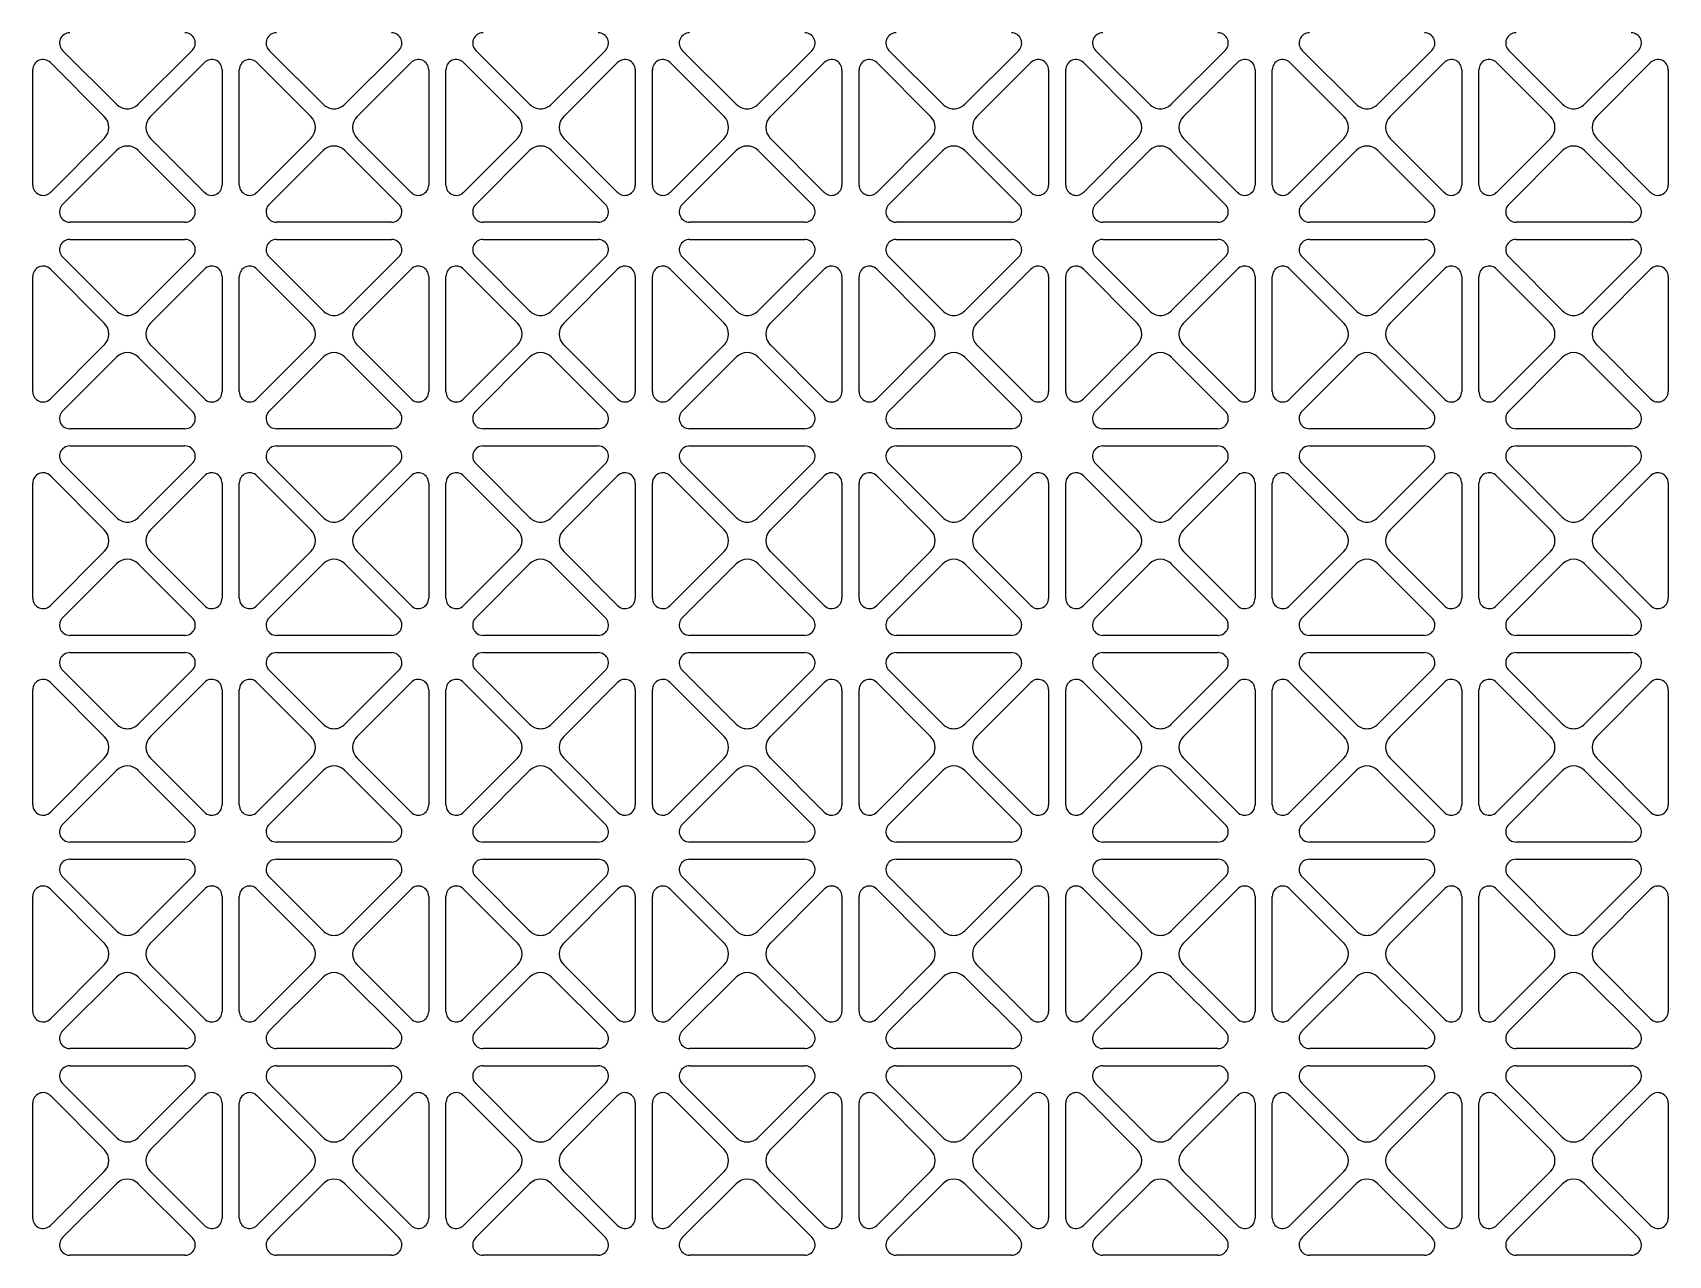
# Model space of a CAD drawing. Header units: millimetres. Extents: x 0 to 87554, y -20854 to 20404.
# Drawn here: x 49153.5 to 49343.5, y 17204.9 to 17346.9 of the extents above; entities that cross this region are included whole.
import ezdxf

# ---------------------------------------------------------------- set-up
doc = ezdxf.new("R2010")
doc.units = ezdxf.units.MM
doc.layers.get('0').update_dxf_attribs({"lineweight": 15})
doc.layers.add('WANGKONG_0', color=7, linetype='Continuous')

# ---------------------------------------------------------------- blocks, each defined once
blk = doc.blocks.new('e4tggg')
at = {"layer": 'WANGKONG_0', "color": 87, "linetype": 'Continuous'}
for p, q in [((16.04, 180.49), (9.77, 186.75)), ((24.85, 186.75), (18.58, 180.49)), ((40.04, 180.49), (33.77, 186.75)), ((48.85, 186.75), (42.58, 180.49)), ((64.04, 180.49), (57.77, 186.75)), ((72.85, 186.75), (66.58, 180.49)), ((88.04, 180.49), (81.77, 186.75)), ((96.85, 186.75), (90.58, 180.49)), ((112.04, 180.49), (105.77, 186.75)), ((120.85, 186.75), (114.58, 180.49)), ((136.04, 180.49), (129.77, 186.75)), ((144.85, 186.75), (138.58, 180.49)), ((160.04, 180.49), (153.77, 186.75)), ((168.85, 186.75), (162.58, 180.49)), ((184.04, 180.49), (177.77, 186.75)), ((192.85, 186.75), (186.58, 180.49)), ((6.31, 171.11), (6.31, 184.49)), ((8.36, 185.34), (14.62, 179.07)), ((20, 179.07), (26.26, 185.34)), ((28.31, 184.49), (28.31, 171.11)), ((30.31, 171.11), (30.31, 184.49)), ((32.36, 185.34), (38.62, 179.07)), ((44, 179.07), (50.26, 185.34)), ((52.31, 184.49), (52.31, 171.11)), ((54.31, 171.11), (54.31, 184.49)), ((56.36, 185.34), (62.62, 179.07)), ((68, 179.07), (74.26, 185.34)), ((76.31, 184.49), (76.31, 171.11)), ((78.31, 171.11), (78.31, 184.49)), ((80.36, 185.34), (86.62, 179.07)), ((92, 179.07), (98.26, 185.34)), ((100.31, 184.49), (100.31, 171.11)), ((102.31, 171.11), (102.31, 184.49)), ((104.36, 185.34), (110.62, 179.07)), ((116, 179.07), (122.26, 185.34)), ((124.31, 184.49), (124.31, 171.11)), ((126.31, 171.11), (126.31, 184.49)), ((128.36, 185.34), (134.62, 179.07)), ((140, 179.07), (146.26, 185.34)), ((148.31, 184.49), (148.31, 171.11)), ((150.31, 171.11), (150.31, 184.49)), ((152.36, 185.34), (158.62, 179.07)), ((164, 179.07), (170.26, 185.34)), ((172.31, 184.49), (172.31, 171.11)), ((174.31, 171.11), (174.31, 184.49)), ((176.36, 185.34), (182.62, 179.07)), ((188, 179.07), (194.26, 185.34)), ((196.31, 184.49), (196.31, 171.11)), ((14.62, 176.53), (8.36, 170.26)), ((9.77, 168.85), (16.04, 175.11)), ((18.58, 175.11), (24.85, 168.85)), ((26.26, 170.26), (20, 176.53)), ((38.62, 176.53), (32.36, 170.26)), ((33.77, 168.85), (40.04, 175.11)), ((42.58, 175.11), (48.85, 168.85)), ((50.26, 170.26), (44, 176.53)), ((62.62, 176.53), (56.36, 170.26)), ((57.77, 168.85), (64.04, 175.11)), ((66.58, 175.11), (72.85, 168.85)), ((74.26, 170.26), (68, 176.53)), ((86.62, 176.53), (80.36, 170.26)), ((81.77, 168.85), (88.04, 175.11)), ((90.58, 175.11), (96.85, 168.85)), ((98.26, 170.26), (92, 176.53)), ((110.62, 176.53), (104.36, 170.26)), ((105.77, 168.85), (112.04, 175.11)), ((114.58, 175.11), (120.85, 168.85)), ((122.26, 170.26), (116, 176.53)), ((134.62, 176.53), (128.36, 170.26)), ((129.77, 168.85), (136.04, 175.11)), ((138.58, 175.11), (144.85, 168.85)), ((146.26, 170.26), (140, 176.53)), ((158.62, 176.53), (152.36, 170.26)), ((153.77, 168.85), (160.04, 175.11)), ((162.58, 175.11), (168.85, 168.85)), ((170.26, 170.26), (164, 176.53)), ((182.62, 176.53), (176.36, 170.26)), ((177.77, 168.85), (184.04, 175.11)), ((186.58, 175.11), (192.85, 168.85)), ((194.26, 170.26), (188, 176.53)), ((24, 166.8), (10.62, 166.8)), ((48, 166.8), (34.62, 166.8)), ((72, 166.8), (58.62, 166.8)), ((96, 166.8), (82.62, 166.8)), ((120, 166.8), (106.62, 166.8)), ((144, 166.8), (130.62, 166.8)), ((168, 166.8), (154.62, 166.8)), ((192, 166.8), (178.62, 166.8)), ((10.62, 164.8), (24, 164.8)), ((34.62, 164.8), (48, 164.8)), ((58.62, 164.8), (72, 164.8)), ((82.62, 164.8), (96, 164.8)), ((106.62, 164.8), (120, 164.8)), ((130.62, 164.8), (144, 164.8)), ((154.62, 164.8), (168, 164.8)), ((178.62, 164.8), (192, 164.8)), ((16.04, 156.49), (9.77, 162.75)), ((24.85, 162.75), (18.58, 156.49)), ((40.04, 156.49), (33.77, 162.75)), ((48.85, 162.75), (42.58, 156.49)), ((64.04, 156.49), (57.77, 162.75)), ((72.85, 162.75), (66.58, 156.49)), ((88.04, 156.49), (81.77, 162.75)), ((96.85, 162.75), (90.58, 156.49)), ((112.04, 156.49), (105.77, 162.75)), ((120.85, 162.75), (114.58, 156.49)), ((136.04, 156.49), (129.77, 162.75)), ((144.85, 162.75), (138.58, 156.49)), ((160.04, 156.49), (153.77, 162.75)), ((168.85, 162.75), (162.58, 156.49)), ((184.04, 156.49), (177.77, 162.75)), ((192.85, 162.75), (186.58, 156.49)), ((6.31, 147.11), (6.31, 160.49)), ((8.36, 161.34), (14.62, 155.07)), ((20, 155.07), (26.26, 161.34)), ((28.31, 160.49), (28.31, 147.11)), ((30.31, 147.11), (30.31, 160.49)), ((32.36, 161.34), (38.62, 155.07)), ((44, 155.07), (50.26, 161.34)), ((52.31, 160.49), (52.31, 147.11)), ((54.31, 147.11), (54.31, 160.49)), ((56.36, 161.34), (62.62, 155.07)), ((68, 155.07), (74.26, 161.34)), ((76.31, 160.49), (76.31, 147.11)), ((78.31, 147.11), (78.31, 160.49)), ((80.36, 161.34), (86.62, 155.07)), ((92, 155.07), (98.26, 161.34)), ((100.31, 160.49), (100.31, 147.11)), ((102.31, 147.11), (102.31, 160.49)), ((104.36, 161.34), (110.62, 155.07)), ((116, 155.07), (122.26, 161.34)), ((124.31, 160.49), (124.31, 147.11)), ((126.31, 147.11), (126.31, 160.49)), ((128.36, 161.34), (134.62, 155.07)), ((140, 155.07), (146.26, 161.34)), ((148.31, 160.49), (148.31, 147.11)), ((150.31, 147.11), (150.31, 160.49)), ((152.36, 161.34), (158.62, 155.07)), ((164, 155.07), (170.26, 161.34)), ((172.31, 160.49), (172.31, 147.11)), ((174.31, 147.11), (174.31, 160.49)), ((176.36, 161.34), (182.62, 155.07)), ((188, 155.07), (194.26, 161.34)), ((196.31, 160.49), (196.31, 147.11)), ((14.62, 152.53), (8.36, 146.26)), ((26.26, 146.26), (20, 152.53)), ((38.62, 152.53), (32.36, 146.26)), ((50.26, 146.26), (44, 152.53)), ((62.62, 152.53), (56.36, 146.26)), ((74.26, 146.26), (68, 152.53)), ((86.62, 152.53), (80.36, 146.26)), ((98.26, 146.26), (92, 152.53)), ((110.62, 152.53), (104.36, 146.26)), ((122.26, 146.26), (116, 152.53)), ((134.62, 152.53), (128.36, 146.26)), ((146.26, 146.26), (140, 152.53)), ((158.62, 152.53), (152.36, 146.26)), ((170.26, 146.26), (164, 152.53)), ((182.62, 152.53), (176.36, 146.26)), ((194.26, 146.26), (188, 152.53)), ((9.77, 144.85), (16.04, 151.11)), ((18.58, 151.11), (24.85, 144.85)), ((33.77, 144.85), (40.04, 151.11)), ((42.58, 151.11), (48.85, 144.85)), ((57.77, 144.85), (64.04, 151.11)), ((66.58, 151.11), (72.85, 144.85)), ((81.77, 144.85), (88.04, 151.11)), ((90.58, 151.11), (96.85, 144.85)), ((105.77, 144.85), (112.04, 151.11)), ((114.58, 151.11), (120.85, 144.85)), ((129.77, 144.85), (136.04, 151.11)), ((138.58, 151.11), (144.85, 144.85)), ((153.77, 144.85), (160.04, 151.11)), ((162.58, 151.11), (168.85, 144.85)), ((177.77, 144.85), (184.04, 151.11)), ((186.58, 151.11), (192.85, 144.85)), ((24, 142.8), (10.62, 142.8)), ((48, 142.8), (34.62, 142.8)), ((72, 142.8), (58.62, 142.8)), ((96, 142.8), (82.62, 142.8)), ((120, 142.8), (106.62, 142.8)), ((144, 142.8), (130.62, 142.8)), ((168, 142.8), (154.62, 142.8)), ((192, 142.8), (178.62, 142.8)), ((10.62, 140.8), (24, 140.8)), ((34.62, 140.8), (48, 140.8)), ((58.62, 140.8), (72, 140.8)), ((82.62, 140.8), (96, 140.8)), ((106.62, 140.8), (120, 140.8)), ((130.62, 140.8), (144, 140.8)), ((154.62, 140.8), (168, 140.8)), ((178.62, 140.8), (192, 140.8)), ((16.04, 132.49), (9.77, 138.75)), ((24.85, 138.75), (18.58, 132.49)), ((40.04, 132.49), (33.77, 138.75)), ((48.85, 138.75), (42.58, 132.49)), ((64.04, 132.49), (57.77, 138.75)), ((72.85, 138.75), (66.58, 132.49)), ((88.04, 132.49), (81.77, 138.75)), ((96.85, 138.75), (90.58, 132.49)), ((112.04, 132.49), (105.77, 138.75)), ((120.85, 138.75), (114.58, 132.49)), ((136.04, 132.49), (129.77, 138.75)), ((144.85, 138.75), (138.58, 132.49)), ((160.04, 132.49), (153.77, 138.75)), ((168.85, 138.75), (162.58, 132.49)), ((184.04, 132.49), (177.77, 138.75)), ((192.85, 138.75), (186.58, 132.49)), ((8.36, 137.34), (14.62, 131.07)), ((20, 131.07), (26.26, 137.34)), ((32.36, 137.34), (38.62, 131.07)), ((44, 131.07), (50.26, 137.34)), ((56.36, 137.34), (62.62, 131.07)), ((68, 131.07), (74.26, 137.34)), ((80.36, 137.34), (86.62, 131.07)), ((92, 131.07), (98.26, 137.34)), ((104.36, 137.34), (110.62, 131.07)), ((116, 131.07), (122.26, 137.34)), ((128.36, 137.34), (134.62, 131.07)), ((140, 131.07), (146.26, 137.34)), ((152.36, 137.34), (158.62, 131.07)), ((164, 131.07), (170.26, 137.34)), ((176.36, 137.34), (182.62, 131.07)), ((188, 131.07), (194.26, 137.34)), ((6.31, 123.11), (6.31, 136.49)), ((28.31, 136.49), (28.31, 123.11)), ((30.31, 123.11), (30.31, 136.49)), ((52.31, 136.49), (52.31, 123.11)), ((54.31, 123.11), (54.31, 136.49)), ((76.31, 136.49), (76.31, 123.11)), ((78.31, 123.11), (78.31, 136.49)), ((100.31, 136.49), (100.31, 123.11)), ((102.31, 123.11), (102.31, 136.49)), ((124.31, 136.49), (124.31, 123.11)), ((126.31, 123.11), (126.31, 136.49)), ((148.31, 136.49), (148.31, 123.11)), ((150.31, 123.11), (150.31, 136.49)), ((172.31, 136.49), (172.31, 123.11)), ((174.31, 123.11), (174.31, 136.49)), ((196.31, 136.49), (196.31, 123.11)), ((14.62, 128.53), (8.36, 122.26)), ((26.26, 122.26), (20, 128.53)), ((38.62, 128.53), (32.36, 122.26)), ((50.26, 122.26), (44, 128.53)), ((62.62, 128.53), (56.36, 122.26)), ((74.26, 122.26), (68, 128.53)), ((86.62, 128.53), (80.36, 122.26)), ((98.26, 122.26), (92, 128.53)), ((110.62, 128.53), (104.36, 122.26)), ((122.26, 122.26), (116, 128.53)), ((134.62, 128.53), (128.36, 122.26)), ((146.26, 122.26), (140, 128.53)), ((158.62, 128.53), (152.36, 122.26)), ((170.26, 122.26), (164, 128.53)), ((182.62, 128.53), (176.36, 122.26)), ((194.26, 122.26), (188, 128.53)), ((9.77, 120.85), (16.04, 127.11)), ((18.58, 127.11), (24.85, 120.85)), ((33.77, 120.85), (40.04, 127.11)), ((42.58, 127.11), (48.85, 120.85)), ((57.77, 120.85), (64.04, 127.11)), ((66.58, 127.11), (72.85, 120.85)), ((81.77, 120.85), (88.04, 127.11)), ((90.58, 127.11), (96.85, 120.85)), ((105.77, 120.85), (112.04, 127.11)), ((114.58, 127.11), (120.85, 120.85)), ((129.77, 120.85), (136.04, 127.11)), ((138.58, 127.11), (144.85, 120.85)), ((153.77, 120.85), (160.04, 127.11)), ((162.58, 127.11), (168.85, 120.85)), ((177.77, 120.85), (184.04, 127.11)), ((186.58, 127.11), (192.85, 120.85)), ((24, 118.8), (10.62, 118.8)), ((48, 118.8), (34.62, 118.8)), ((72, 118.8), (58.62, 118.8)), ((96, 118.8), (82.62, 118.8)), ((120, 118.8), (106.62, 118.8)), ((144, 118.8), (130.62, 118.8)), ((168, 118.8), (154.62, 118.8)), ((192, 118.8), (178.62, 118.8)), ((10.62, 116.8), (24, 116.8)), ((34.62, 116.8), (48, 116.8)), ((58.62, 116.8), (72, 116.8)), ((82.62, 116.8), (96, 116.8)), ((106.62, 116.8), (120, 116.8)), ((130.62, 116.8), (144, 116.8)), ((154.62, 116.8), (168, 116.8)), ((178.62, 116.8), (192, 116.8)), ((16.04, 108.49), (9.77, 114.75)), ((24.85, 114.75), (18.58, 108.49)), ((40.04, 108.49), (33.77, 114.75)), ((48.85, 114.75), (42.58, 108.49)), ((64.04, 108.49), (57.77, 114.75)), ((72.85, 114.75), (66.58, 108.49)), ((88.04, 108.49), (81.77, 114.75)), ((96.85, 114.75), (90.58, 108.49)), ((112.04, 108.49), (105.77, 114.75)), ((120.85, 114.75), (114.58, 108.49)), ((136.04, 108.49), (129.77, 114.75)), ((144.85, 114.75), (138.58, 108.49)), ((160.04, 108.49), (153.77, 114.75)), ((168.85, 114.75), (162.58, 108.49)), ((184.04, 108.49), (177.77, 114.75)), ((192.85, 114.75), (186.58, 108.49)), ((6.31, 99.11), (6.31, 112.49)), ((8.36, 113.34), (14.62, 107.07)), ((20, 107.07), (26.26, 113.34)), ((28.31, 112.49), (28.31, 99.11)), ((30.31, 99.11), (30.31, 112.49)), ((32.36, 113.34), (38.62, 107.07)), ((44, 107.07), (50.26, 113.34)), ((52.31, 112.49), (52.31, 99.11)), ((54.31, 99.11), (54.31, 112.49)), ((56.36, 113.34), (62.62, 107.07)), ((68, 107.07), (74.26, 113.34)), ((76.31, 112.49), (76.31, 99.11)), ((78.31, 99.11), (78.31, 112.49)), ((80.36, 113.34), (86.62, 107.07)), ((92, 107.07), (98.26, 113.34)), ((100.31, 112.49), (100.31, 99.11)), ((102.31, 99.11), (102.31, 112.49)), ((104.36, 113.34), (110.62, 107.07)), ((116, 107.07), (122.26, 113.34)), ((124.31, 112.49), (124.31, 99.11)), ((126.31, 99.11), (126.31, 112.49)), ((128.36, 113.34), (134.62, 107.07)), ((140, 107.07), (146.26, 113.34)), ((148.31, 112.49), (148.31, 99.11)), ((150.31, 99.11), (150.31, 112.49)), ((152.36, 113.34), (158.62, 107.07)), ((164, 107.07), (170.26, 113.34)), ((172.31, 112.49), (172.31, 99.11)), ((174.31, 99.11), (174.31, 112.49)), ((176.36, 113.34), (182.62, 107.07)), ((188, 107.07), (194.26, 113.34)), ((196.31, 112.49), (196.31, 99.11)), ((14.62, 104.53), (8.36, 98.26)), ((26.26, 98.26), (20, 104.53)), ((38.62, 104.53), (32.36, 98.26)), ((50.26, 98.26), (44, 104.53)), ((62.62, 104.53), (56.36, 98.26)), ((74.26, 98.26), (68, 104.53)), ((86.62, 104.53), (80.36, 98.26)), ((98.26, 98.26), (92, 104.53)), ((110.62, 104.53), (104.36, 98.26)), ((122.26, 98.26), (116, 104.53)), ((134.62, 104.53), (128.36, 98.26)), ((146.26, 98.26), (140, 104.53)), ((158.62, 104.53), (152.36, 98.26)), ((170.26, 98.26), (164, 104.53)), ((182.62, 104.53), (176.36, 98.26)), ((194.26, 98.26), (188, 104.53)), ((9.77, 96.85), (16.04, 103.11)), ((18.58, 103.11), (24.85, 96.85)), ((33.77, 96.85), (40.04, 103.11)), ((42.58, 103.11), (48.85, 96.85)), ((57.77, 96.85), (64.04, 103.11)), ((66.58, 103.11), (72.85, 96.85)), ((81.77, 96.85), (88.04, 103.11)), ((90.58, 103.11), (96.85, 96.85)), ((105.77, 96.85), (112.04, 103.11)), ((114.58, 103.11), (120.85, 96.85)), ((129.77, 96.85), (136.04, 103.11)), ((138.58, 103.11), (144.85, 96.85)), ((153.77, 96.85), (160.04, 103.11)), ((162.58, 103.11), (168.85, 96.85)), ((177.77, 96.85), (184.04, 103.11)), ((186.58, 103.11), (192.85, 96.85)), ((24, 94.8), (10.62, 94.8)), ((48, 94.8), (34.62, 94.8)), ((72, 94.8), (58.62, 94.8)), ((96, 94.8), (82.62, 94.8)), ((120, 94.8), (106.62, 94.8)), ((144, 94.8), (130.62, 94.8)), ((168, 94.8), (154.62, 94.8)), ((192, 94.8), (178.62, 94.8)), ((10.62, 92.8), (24, 92.8)), ((34.62, 92.8), (48, 92.8)), ((58.62, 92.8), (72, 92.8)), ((82.62, 92.8), (96, 92.8)), ((106.62, 92.8), (120, 92.8)), ((130.62, 92.8), (144, 92.8)), ((154.62, 92.8), (168, 92.8)), ((178.62, 92.8), (192, 92.8)), ((8.36, 89.34), (14.62, 83.07)), ((16.04, 84.49), (9.77, 90.75)), ((24.85, 90.75), (18.58, 84.49)), ((20, 83.07), (26.26, 89.34)), ((32.36, 89.34), (38.62, 83.07)), ((40.04, 84.49), (33.77, 90.75)), ((48.85, 90.75), (42.58, 84.49)), ((44, 83.07), (50.26, 89.34)), ((56.36, 89.34), (62.62, 83.07)), ((64.04, 84.49), (57.77, 90.75)), ((72.85, 90.75), (66.58, 84.49)), ((68, 83.07), (74.26, 89.34)), ((80.36, 89.34), (86.62, 83.07)), ((88.04, 84.49), (81.77, 90.75)), ((96.85, 90.75), (90.58, 84.49)), ((92, 83.07), (98.26, 89.34)), ((104.36, 89.34), (110.62, 83.07)), ((112.04, 84.49), (105.77, 90.75)), ((120.85, 90.75), (114.58, 84.49)), ((116, 83.07), (122.26, 89.34)), ((128.36, 89.34), (134.62, 83.07)), ((136.04, 84.49), (129.77, 90.75)), ((144.85, 90.75), (138.58, 84.49)), ((140, 83.07), (146.26, 89.34)), ((152.36, 89.34), (158.62, 83.07)), ((160.04, 84.49), (153.77, 90.75)), ((168.85, 90.75), (162.58, 84.49)), ((164, 83.07), (170.26, 89.34)), ((176.36, 89.34), (182.62, 83.07)), ((184.04, 84.49), (177.77, 90.75)), ((192.85, 90.75), (186.58, 84.49)), ((188, 83.07), (194.26, 89.34)), ((6.31, 75.11), (6.31, 88.49)), ((28.31, 88.49), (28.31, 75.11)), ((30.31, 75.11), (30.31, 88.49)), ((52.31, 88.49), (52.31, 75.11)), ((54.31, 75.11), (54.31, 88.49)), ((76.31, 88.49), (76.31, 75.11)), ((78.31, 75.11), (78.31, 88.49)), ((100.31, 88.49), (100.31, 75.11)), ((102.31, 75.11), (102.31, 88.49)), ((124.31, 88.49), (124.31, 75.11)), ((126.31, 75.11), (126.31, 88.49)), ((148.31, 88.49), (148.31, 75.11)), ((150.31, 75.11), (150.31, 88.49)), ((172.31, 88.49), (172.31, 75.11)), ((174.31, 75.11), (174.31, 88.49)), ((196.31, 88.49), (196.31, 75.11)), ((14.62, 80.53), (8.36, 74.26)), ((26.26, 74.26), (20, 80.53)), ((38.62, 80.53), (32.36, 74.26)), ((50.26, 74.26), (44, 80.53)), ((62.62, 80.53), (56.36, 74.26)), ((74.26, 74.26), (68, 80.53)), ((86.62, 80.53), (80.36, 74.26)), ((98.26, 74.26), (92, 80.53)), ((110.62, 80.53), (104.36, 74.26)), ((122.26, 74.26), (116, 80.53)), ((134.62, 80.53), (128.36, 74.26)), ((146.26, 74.26), (140, 80.53)), ((158.62, 80.53), (152.36, 74.26)), ((170.26, 74.26), (164, 80.53)), ((182.62, 80.53), (176.36, 74.26)), ((194.26, 74.26), (188, 80.53)), ((9.77, 72.85), (16.04, 79.11)), ((18.58, 79.11), (24.85, 72.85)), ((33.77, 72.85), (40.04, 79.11)), ((42.58, 79.11), (48.85, 72.85)), ((57.77, 72.85), (64.04, 79.11)), ((66.58, 79.11), (72.85, 72.85)), ((81.77, 72.85), (88.04, 79.11)), ((90.58, 79.11), (96.85, 72.85)), ((105.77, 72.85), (112.04, 79.11)), ((114.58, 79.11), (120.85, 72.85)), ((129.77, 72.85), (136.04, 79.11)), ((138.58, 79.11), (144.85, 72.85)), ((153.77, 72.85), (160.04, 79.11)), ((162.58, 79.11), (168.85, 72.85)), ((177.77, 72.85), (184.04, 79.11)), ((186.58, 79.11), (192.85, 72.85)), ((24, 70.8), (10.62, 70.8)), ((48, 70.8), (34.62, 70.8)), ((72, 70.8), (58.62, 70.8)), ((96, 70.8), (82.62, 70.8)), ((120, 70.8), (106.62, 70.8)), ((144, 70.8), (130.62, 70.8)), ((168, 70.8), (154.62, 70.8)), ((192, 70.8), (178.62, 70.8)), ((10.62, 68.8), (24, 68.8)), ((34.62, 68.8), (48, 68.8)), ((58.62, 68.8), (72, 68.8)), ((82.62, 68.8), (96, 68.8)), ((106.62, 68.8), (120, 68.8)), ((130.62, 68.8), (144, 68.8)), ((154.62, 68.8), (168, 68.8)), ((178.62, 68.8), (192, 68.8)), ((16.04, 60.49), (9.77, 66.75)), ((24.85, 66.75), (18.58, 60.49)), ((40.04, 60.49), (33.77, 66.75)), ((48.85, 66.75), (42.58, 60.49)), ((64.04, 60.49), (57.77, 66.75)), ((72.85, 66.75), (66.58, 60.49)), ((88.04, 60.49), (81.77, 66.75)), ((96.85, 66.75), (90.58, 60.49)), ((112.04, 60.49), (105.77, 66.75)), ((120.85, 66.75), (114.58, 60.49)), ((136.04, 60.49), (129.77, 66.75)), ((144.85, 66.75), (138.58, 60.49)), ((160.04, 60.49), (153.77, 66.75)), ((168.85, 66.75), (162.58, 60.49)), ((184.04, 60.49), (177.77, 66.75)), ((192.85, 66.75), (186.58, 60.49)), ((8.36, 65.34), (14.62, 59.07)), ((20, 59.07), (26.26, 65.34)), ((32.36, 65.34), (38.62, 59.07)), ((44, 59.07), (50.26, 65.34)), ((56.36, 65.34), (62.62, 59.07)), ((68, 59.07), (74.26, 65.34)), ((80.36, 65.34), (86.62, 59.07)), ((92, 59.07), (98.26, 65.34)), ((104.36, 65.34), (110.62, 59.07)), ((116, 59.07), (122.26, 65.34)), ((128.36, 65.34), (134.62, 59.07)), ((140, 59.07), (146.26, 65.34)), ((152.36, 65.34), (158.62, 59.07)), ((164, 59.07), (170.26, 65.34)), ((176.36, 65.34), (182.62, 59.07)), ((188, 59.07), (194.26, 65.34)), ((6.31, 51.11), (6.31, 64.49)), ((28.31, 64.49), (28.31, 51.11)), ((30.31, 51.11), (30.31, 64.49)), ((52.31, 64.49), (52.31, 51.11)), ((54.31, 51.11), (54.31, 64.49)), ((76.31, 64.49), (76.31, 51.11)), ((78.31, 51.11), (78.31, 64.49)), ((100.31, 64.49), (100.31, 51.11)), ((102.31, 51.11), (102.31, 64.49)), ((124.31, 64.49), (124.31, 51.11)), ((126.31, 51.11), (126.31, 64.49)), ((148.31, 64.49), (148.31, 51.11)), ((150.31, 51.11), (150.31, 64.49)), ((172.31, 64.49), (172.31, 51.11)), ((174.31, 51.11), (174.31, 64.49)), ((196.31, 64.49), (196.31, 51.11)), ((14.62, 56.53), (8.36, 50.26)), ((9.77, 48.85), (16.04, 55.11)), ((18.58, 55.11), (24.85, 48.85)), ((26.26, 50.26), (20, 56.53)), ((38.62, 56.53), (32.36, 50.26)), ((33.77, 48.85), (40.04, 55.11)), ((42.58, 55.11), (48.85, 48.85)), ((50.26, 50.26), (44, 56.53)), ((62.62, 56.53), (56.36, 50.26)), ((57.77, 48.85), (64.04, 55.11)), ((66.58, 55.11), (72.85, 48.85)), ((74.26, 50.26), (68, 56.53)), ((86.62, 56.53), (80.36, 50.26)), ((81.77, 48.85), (88.04, 55.11)), ((90.58, 55.11), (96.85, 48.85)), ((98.26, 50.26), (92, 56.53)), ((110.62, 56.53), (104.36, 50.26)), ((105.77, 48.85), (112.04, 55.11)), ((114.58, 55.11), (120.85, 48.85)), ((122.26, 50.26), (116, 56.53)), ((134.62, 56.53), (128.36, 50.26)), ((129.77, 48.85), (136.04, 55.11)), ((138.58, 55.11), (144.85, 48.85)), ((146.26, 50.26), (140, 56.53)), ((158.62, 56.53), (152.36, 50.26)), ((153.77, 48.85), (160.04, 55.11)), ((162.58, 55.11), (168.85, 48.85)), ((170.26, 50.26), (164, 56.53)), ((182.62, 56.53), (176.36, 50.26)), ((177.77, 48.85), (184.04, 55.11)), ((186.58, 55.11), (192.85, 48.85)), ((194.26, 50.26), (188, 56.53)), ((24, 46.8), (10.62, 46.8)), ((48, 46.8), (34.62, 46.8)), ((72, 46.8), (58.62, 46.8)), ((96, 46.8), (82.62, 46.8)), ((120, 46.8), (106.62, 46.8)), ((144, 46.8), (130.62, 46.8)), ((168, 46.8), (154.62, 46.8)), ((192, 46.8), (178.62, 46.8))]:
    blk.add_line(p, q, dxfattribs=at)
for centre, radius, start, end in [((10.62, 187.6), 1.2, 90, 225), ((24, 187.6), 1.2, 315, 90), ((34.62, 187.6), 1.2, 90, 225), ((48, 187.6), 1.2, 315, 90), ((58.62, 187.6), 1.2, 90, 225), ((72, 187.6), 1.2, 315, 90), ((82.62, 187.6), 1.2, 90, 225), ((96, 187.6), 1.2, 315, 90), ((106.62, 187.6), 1.2, 90, 225), ((120, 187.6), 1.2, 315, 90), ((130.62, 187.6), 1.2, 90, 225), ((144, 187.6), 1.2, 315, 90), ((154.62, 187.6), 1.2, 90, 225), ((168, 187.6), 1.2, 315, 90), ((178.62, 187.6), 1.2, 90, 225), ((192, 187.6), 1.2, 315, 90), ((7.51, 184.49), 1.2, 45, 180), ((27.11, 184.49), 1.2, 0, 135), ((31.51, 184.49), 1.2, 45, 180), ((51.11, 184.49), 1.2, 0, 135), ((55.51, 184.49), 1.2, 45, 180), ((75.11, 184.49), 1.2, 0, 135), ((79.51, 184.49), 1.2, 45, 180), ((99.11, 184.49), 1.2, 0, 135), ((103.51, 184.49), 1.2, 45, 180), ((123.11, 184.49), 1.2, 0, 135), ((127.51, 184.49), 1.2, 45, 180), ((147.11, 184.49), 1.2, 0, 135), ((151.51, 184.49), 1.2, 45, 180), ((171.11, 184.49), 1.2, 0, 135), ((175.51, 184.49), 1.2, 45, 180), ((195.11, 184.49), 1.2, 0, 135), ((13.35, 177.8), 1.8, 315, 45), ((17.31, 181.76), 1.8, 225, 315), ((21.27, 177.8), 1.8, 135, 225), ((37.35, 177.8), 1.8, 315, 45), ((41.31, 181.76), 1.8, 225, 315), ((45.27, 177.8), 1.8, 135, 225), ((61.35, 177.8), 1.8, 315, 45), ((65.31, 181.76), 1.8, 225, 315), ((69.27, 177.8), 1.8, 135, 225), ((85.35, 177.8), 1.8, 315, 45), ((89.31, 181.76), 1.8, 225, 315), ((93.27, 177.8), 1.8, 135, 225), ((109.35, 177.8), 1.8, 315, 45), ((113.31, 181.76), 1.8, 225, 315), ((117.27, 177.8), 1.8, 135, 225), ((133.35, 177.8), 1.8, 315, 45), ((137.31, 181.76), 1.8, 225, 315), ((141.27, 177.8), 1.8, 135, 225), ((157.35, 177.8), 1.8, 315, 45), ((161.31, 181.76), 1.8, 225, 315), ((165.27, 177.8), 1.8, 135, 225), ((181.35, 177.8), 1.8, 315, 45), ((185.31, 181.76), 1.8, 225, 315), ((189.27, 177.8), 1.8, 135, 225), ((17.31, 173.84), 1.8, 45, 135), ((41.31, 173.84), 1.8, 45, 135), ((65.31, 173.84), 1.8, 45, 135), ((89.31, 173.84), 1.8, 45, 135), ((113.31, 173.84), 1.8, 45, 135), ((137.31, 173.84), 1.8, 45, 135), ((161.31, 173.84), 1.8, 45, 135), ((185.31, 173.84), 1.8, 45, 135), ((7.51, 171.11), 1.2, 180, 315), ((27.11, 171.11), 1.2, 225, 0), ((31.51, 171.11), 1.2, 180, 315), ((51.11, 171.11), 1.2, 225, 0), ((55.51, 171.11), 1.2, 180, 315), ((75.11, 171.11), 1.2, 225, 0), ((79.51, 171.11), 1.2, 180, 315), ((99.11, 171.11), 1.2, 225, 0), ((103.51, 171.11), 1.2, 180, 315), ((123.11, 171.11), 1.2, 225, 0), ((127.51, 171.11), 1.2, 180, 315), ((147.11, 171.11), 1.2, 225, 0), ((151.51, 171.11), 1.2, 180, 315), ((171.11, 171.11), 1.2, 225, 0), ((175.51, 171.11), 1.2, 180, 315), ((195.11, 171.11), 1.2, 225, 0), ((10.62, 168), 1.2, 135, 270), ((24, 168), 1.2, 270, 45), ((34.62, 168), 1.2, 135, 270), ((48, 168), 1.2, 270, 45), ((58.62, 168), 1.2, 135, 270), ((72, 168), 1.2, 270, 45), ((82.62, 168), 1.2, 135, 270), ((96, 168), 1.2, 270, 45), ((106.62, 168), 1.2, 135, 270), ((120, 168), 1.2, 270, 45), ((130.62, 168), 1.2, 135, 270), ((144, 168), 1.2, 270, 45), ((154.62, 168), 1.2, 135, 270), ((168, 168), 1.2, 270, 45), ((178.62, 168), 1.2, 135, 270), ((192, 168), 1.2, 270, 45), ((10.62, 163.6), 1.2, 90, 225), ((24, 163.6), 1.2, 315, 90), ((34.62, 163.6), 1.2, 90, 225), ((48, 163.6), 1.2, 315, 90), ((58.62, 163.6), 1.2, 90, 225), ((72, 163.6), 1.2, 315, 90), ((82.62, 163.6), 1.2, 90, 225), ((96, 163.6), 1.2, 315, 90), ((106.62, 163.6), 1.2, 90, 225), ((120, 163.6), 1.2, 315, 90), ((130.62, 163.6), 1.2, 90, 225), ((144, 163.6), 1.2, 315, 90), ((154.62, 163.6), 1.2, 90, 225), ((168, 163.6), 1.2, 315, 90), ((178.62, 163.6), 1.2, 90, 225), ((192, 163.6), 1.2, 315, 90), ((7.51, 160.49), 1.2, 45, 180), ((27.11, 160.49), 1.2, 0, 135), ((31.51, 160.49), 1.2, 45, 180), ((51.11, 160.49), 1.2, 0, 135), ((55.51, 160.49), 1.2, 45, 180), ((75.11, 160.49), 1.2, 0, 135), ((79.51, 160.49), 1.2, 45, 180), ((99.11, 160.49), 1.2, 0, 135), ((103.51, 160.49), 1.2, 45, 180), ((123.11, 160.49), 1.2, 0, 135), ((127.51, 160.49), 1.2, 45, 180), ((147.11, 160.49), 1.2, 0, 135), ((151.51, 160.49), 1.2, 45, 180), ((171.11, 160.49), 1.2, 0, 135), ((175.51, 160.49), 1.2, 45, 180), ((195.11, 160.49), 1.2, 0, 135), ((17.31, 157.76), 1.8, 225, 315), ((41.31, 157.76), 1.8, 225, 315), ((65.31, 157.76), 1.8, 225, 315), ((89.31, 157.76), 1.8, 225, 315), ((113.31, 157.76), 1.8, 225, 315), ((137.31, 157.76), 1.8, 225, 315), ((161.31, 157.76), 1.8, 225, 315), ((185.31, 157.76), 1.8, 225, 315), ((13.35, 153.8), 1.8, 315, 45), ((21.27, 153.8), 1.8, 135, 225), ((37.35, 153.8), 1.8, 315, 45), ((45.27, 153.8), 1.8, 135, 225), ((61.35, 153.8), 1.8, 315, 45), ((69.27, 153.8), 1.8, 135, 225), ((85.35, 153.8), 1.8, 315, 45), ((93.27, 153.8), 1.8, 135, 225), ((109.35, 153.8), 1.8, 315, 45), ((117.27, 153.8), 1.8, 135, 225), ((133.35, 153.8), 1.8, 315, 45), ((141.27, 153.8), 1.8, 135, 225), ((157.35, 153.8), 1.8, 315, 45), ((165.27, 153.8), 1.8, 135, 225), ((181.35, 153.8), 1.8, 315, 45), ((189.27, 153.8), 1.8, 135, 225), ((17.31, 149.84), 1.8, 45, 135), ((41.31, 149.84), 1.8, 45, 135), ((65.31, 149.84), 1.8, 45, 135), ((89.31, 149.84), 1.8, 45, 135), ((113.31, 149.84), 1.8, 45, 135), ((137.31, 149.84), 1.8, 45, 135), ((161.31, 149.84), 1.8, 45, 135), ((185.31, 149.84), 1.8, 45, 135), ((7.51, 147.11), 1.2, 180, 315), ((27.11, 147.11), 1.2, 225, 0), ((31.51, 147.11), 1.2, 180, 315), ((51.11, 147.11), 1.2, 225, 0), ((55.51, 147.11), 1.2, 180, 315), ((75.11, 147.11), 1.2, 225, 0), ((79.51, 147.11), 1.2, 180, 315), ((99.11, 147.11), 1.2, 225, 0), ((103.51, 147.11), 1.2, 180, 315), ((123.11, 147.11), 1.2, 225, 0), ((127.51, 147.11), 1.2, 180, 315), ((147.11, 147.11), 1.2, 225, 0), ((151.51, 147.11), 1.2, 180, 315), ((171.11, 147.11), 1.2, 225, 0), ((175.51, 147.11), 1.2, 180, 315), ((195.11, 147.11), 1.2, 225, 0), ((10.62, 144), 1.2, 135, 270), ((24, 144), 1.2, 270, 45), ((34.62, 144), 1.2, 135, 270), ((48, 144), 1.2, 270, 45), ((58.62, 144), 1.2, 135, 270), ((72, 144), 1.2, 270, 45), ((82.62, 144), 1.2, 135, 270), ((96, 144), 1.2, 270, 45), ((106.62, 144), 1.2, 135, 270), ((120, 144), 1.2, 270, 45), ((130.62, 144), 1.2, 135, 270), ((144, 144), 1.2, 270, 45), ((154.62, 144), 1.2, 135, 270), ((168, 144), 1.2, 270, 45), ((178.62, 144), 1.2, 135, 270), ((192, 144), 1.2, 270, 45), ((10.62, 139.6), 1.2, 90, 225), ((24, 139.6), 1.2, 315, 90), ((34.62, 139.6), 1.2, 90, 225), ((48, 139.6), 1.2, 315, 90), ((58.62, 139.6), 1.2, 90, 225), ((72, 139.6), 1.2, 315, 90), ((82.62, 139.6), 1.2, 90, 225), ((96, 139.6), 1.2, 315, 90), ((106.62, 139.6), 1.2, 90, 225), ((120, 139.6), 1.2, 315, 90), ((130.62, 139.6), 1.2, 90, 225), ((144, 139.6), 1.2, 315, 90), ((154.62, 139.6), 1.2, 90, 225), ((168, 139.6), 1.2, 315, 90), ((178.62, 139.6), 1.2, 90, 225), ((192, 139.6), 1.2, 315, 90), ((7.51, 136.49), 1.2, 45, 180), ((27.11, 136.49), 1.2, 0, 135), ((31.51, 136.49), 1.2, 45, 180), ((51.11, 136.49), 1.2, 0, 135), ((55.51, 136.49), 1.2, 45, 180), ((75.11, 136.49), 1.2, 0, 135), ((79.51, 136.49), 1.2, 45, 180), ((99.11, 136.49), 1.2, 0, 135), ((103.51, 136.49), 1.2, 45, 180), ((123.11, 136.49), 1.2, 0, 135), ((127.51, 136.49), 1.2, 45, 180), ((147.11, 136.49), 1.2, 0, 135), ((151.51, 136.49), 1.2, 45, 180), ((171.11, 136.49), 1.2, 0, 135), ((175.51, 136.49), 1.2, 45, 180), ((195.11, 136.49), 1.2, 0, 135), ((17.31, 133.76), 1.8, 225, 315), ((41.31, 133.76), 1.8, 225, 315), ((65.31, 133.76), 1.8, 225, 315), ((89.31, 133.76), 1.8, 225, 315), ((113.31, 133.76), 1.8, 225, 315), ((137.31, 133.76), 1.8, 225, 315), ((161.31, 133.76), 1.8, 225, 315), ((185.31, 133.76), 1.8, 225, 315), ((13.35, 129.8), 1.8, 315, 45), ((21.27, 129.8), 1.8, 135, 225), ((37.35, 129.8), 1.8, 315, 45), ((45.27, 129.8), 1.8, 135, 225), ((61.35, 129.8), 1.8, 315, 45), ((69.27, 129.8), 1.8, 135, 225), ((85.35, 129.8), 1.8, 315, 45), ((93.27, 129.8), 1.8, 135, 225), ((109.35, 129.8), 1.8, 315, 45), ((117.27, 129.8), 1.8, 135, 225), ((133.35, 129.8), 1.8, 315, 45), ((141.27, 129.8), 1.8, 135, 225), ((157.35, 129.8), 1.8, 315, 45), ((165.27, 129.8), 1.8, 135, 225), ((181.35, 129.8), 1.8, 315, 45), ((189.27, 129.8), 1.8, 135, 225), ((17.31, 125.84), 1.8, 45, 135), ((41.31, 125.84), 1.8, 45, 135), ((65.31, 125.84), 1.8, 45, 135), ((89.31, 125.84), 1.8, 45, 135), ((113.31, 125.84), 1.8, 45, 135), ((137.31, 125.84), 1.8, 45, 135), ((161.31, 125.84), 1.8, 45, 135), ((185.31, 125.84), 1.8, 45, 135), ((7.51, 123.11), 1.2, 180, 315), ((27.11, 123.11), 1.2, 225, 0), ((31.51, 123.11), 1.2, 180, 315), ((51.11, 123.11), 1.2, 225, 0), ((55.51, 123.11), 1.2, 180, 315), ((75.11, 123.11), 1.2, 225, 0), ((79.51, 123.11), 1.2, 180, 315), ((99.11, 123.11), 1.2, 225, 0), ((103.51, 123.11), 1.2, 180, 315), ((123.11, 123.11), 1.2, 225, 0), ((127.51, 123.11), 1.2, 180, 315), ((147.11, 123.11), 1.2, 225, 0), ((151.51, 123.11), 1.2, 180, 315), ((171.11, 123.11), 1.2, 225, 0), ((175.51, 123.11), 1.2, 180, 315), ((195.11, 123.11), 1.2, 225, 0), ((10.62, 120), 1.2, 135, 270), ((24, 120), 1.2, 270, 45), ((34.62, 120), 1.2, 135, 270), ((48, 120), 1.2, 270, 45), ((58.62, 120), 1.2, 135, 270), ((72, 120), 1.2, 270, 45), ((82.62, 120), 1.2, 135, 270), ((96, 120), 1.2, 270, 45), ((106.62, 120), 1.2, 135, 270), ((120, 120), 1.2, 270, 45), ((130.62, 120), 1.2, 135, 270), ((144, 120), 1.2, 270, 45), ((154.62, 120), 1.2, 135, 270), ((168, 120), 1.2, 270, 45), ((178.62, 120), 1.2, 135, 270), ((192, 120), 1.2, 270, 45), ((10.62, 115.6), 1.2, 90, 225), ((24, 115.6), 1.2, 315, 90), ((34.62, 115.6), 1.2, 90, 225), ((48, 115.6), 1.2, 315, 90), ((58.62, 115.6), 1.2, 90, 225), ((72, 115.6), 1.2, 315, 90), ((82.62, 115.6), 1.2, 90, 225), ((96, 115.6), 1.2, 315, 90), ((106.62, 115.6), 1.2, 90, 225), ((120, 115.6), 1.2, 315, 90), ((130.62, 115.6), 1.2, 90, 225), ((144, 115.6), 1.2, 315, 90), ((154.62, 115.6), 1.2, 90, 225), ((168, 115.6), 1.2, 315, 90), ((178.62, 115.6), 1.2, 90, 225), ((192, 115.6), 1.2, 315, 90), ((7.51, 112.49), 1.2, 45, 180), ((27.11, 112.49), 1.2, 0, 135), ((31.51, 112.49), 1.2, 45, 180), ((51.11, 112.49), 1.2, 0, 135), ((55.51, 112.49), 1.2, 45, 180), ((75.11, 112.49), 1.2, 0, 135), ((79.51, 112.49), 1.2, 45, 180), ((99.11, 112.49), 1.2, 0, 135), ((103.51, 112.49), 1.2, 45, 180), ((123.11, 112.49), 1.2, 0, 135), ((127.51, 112.49), 1.2, 45, 180), ((147.11, 112.49), 1.2, 0, 135), ((151.51, 112.49), 1.2, 45, 180), ((171.11, 112.49), 1.2, 0, 135), ((175.51, 112.49), 1.2, 45, 180), ((195.11, 112.49), 1.2, 0, 135), ((17.31, 109.76), 1.8, 225, 315), ((41.31, 109.76), 1.8, 225, 315), ((65.31, 109.76), 1.8, 225, 315), ((89.31, 109.76), 1.8, 225, 315), ((113.31, 109.76), 1.8, 225, 315), ((137.31, 109.76), 1.8, 225, 315), ((161.31, 109.76), 1.8, 225, 315), ((185.31, 109.76), 1.8, 225, 315), ((13.35, 105.8), 1.8, 315, 45), ((21.27, 105.8), 1.8, 135, 225), ((37.35, 105.8), 1.8, 315, 45), ((45.27, 105.8), 1.8, 135, 225), ((61.35, 105.8), 1.8, 315, 45), ((69.27, 105.8), 1.8, 135, 225), ((85.35, 105.8), 1.8, 315, 45), ((93.27, 105.8), 1.8, 135, 225), ((109.35, 105.8), 1.8, 315, 45), ((117.27, 105.8), 1.8, 135, 225), ((133.35, 105.8), 1.8, 315, 45), ((141.27, 105.8), 1.8, 135, 225), ((157.35, 105.8), 1.8, 315, 45), ((165.27, 105.8), 1.8, 135, 225), ((181.35, 105.8), 1.8, 315, 45), ((189.27, 105.8), 1.8, 135, 225), ((17.31, 101.84), 1.8, 45, 135), ((41.31, 101.84), 1.8, 45, 135), ((65.31, 101.84), 1.8, 45, 135), ((89.31, 101.84), 1.8, 45, 135), ((113.31, 101.84), 1.8, 45, 135), ((137.31, 101.84), 1.8, 45, 135), ((161.31, 101.84), 1.8, 45, 135), ((185.31, 101.84), 1.8, 45, 135), ((7.51, 99.11), 1.2, 180, 315), ((27.11, 99.11), 1.2, 225, 0), ((31.51, 99.11), 1.2, 180, 315), ((51.11, 99.11), 1.2, 225, 0), ((55.51, 99.11), 1.2, 180, 315), ((75.11, 99.11), 1.2, 225, 0), ((79.51, 99.11), 1.2, 180, 315), ((99.11, 99.11), 1.2, 225, 0), ((103.51, 99.11), 1.2, 180, 315), ((123.11, 99.11), 1.2, 225, 0), ((127.51, 99.11), 1.2, 180, 315), ((147.11, 99.11), 1.2, 225, 0), ((151.51, 99.11), 1.2, 180, 315), ((171.11, 99.11), 1.2, 225, 0), ((175.51, 99.11), 1.2, 180, 315), ((195.11, 99.11), 1.2, 225, 0), ((10.62, 96), 1.2, 135, 270), ((24, 96), 1.2, 270, 45), ((34.62, 96), 1.2, 135, 270), ((48, 96), 1.2, 270, 45), ((58.62, 96), 1.2, 135, 270), ((72, 96), 1.2, 270, 45), ((82.62, 96), 1.2, 135, 270), ((96, 96), 1.2, 270, 45), ((106.62, 96), 1.2, 135, 270), ((120, 96), 1.2, 270, 45), ((130.62, 96), 1.2, 135, 270), ((144, 96), 1.2, 270, 45), ((154.62, 96), 1.2, 135, 270), ((168, 96), 1.2, 270, 45), ((178.62, 96), 1.2, 135, 270), ((192, 96), 1.2, 270, 45), ((10.62, 91.6), 1.2, 90, 225), ((24, 91.6), 1.2, 315, 90), ((34.62, 91.6), 1.2, 90, 225), ((48, 91.6), 1.2, 315, 90), ((58.62, 91.6), 1.2, 90, 225), ((72, 91.6), 1.2, 315, 90), ((82.62, 91.6), 1.2, 90, 225), ((96, 91.6), 1.2, 315, 90), ((106.62, 91.6), 1.2, 90, 225), ((120, 91.6), 1.2, 315, 90), ((130.62, 91.6), 1.2, 90, 225), ((144, 91.6), 1.2, 315, 90), ((154.62, 91.6), 1.2, 90, 225), ((168, 91.6), 1.2, 315, 90), ((178.62, 91.6), 1.2, 90, 225), ((192, 91.6), 1.2, 315, 90), ((7.51, 88.49), 1.2, 45, 180), ((27.11, 88.49), 1.2, 0, 135), ((31.51, 88.49), 1.2, 45, 180), ((51.11, 88.49), 1.2, 0, 135), ((55.51, 88.49), 1.2, 45, 180), ((75.11, 88.49), 1.2, 0, 135), ((79.51, 88.49), 1.2, 45, 180), ((99.11, 88.49), 1.2, 0, 135), ((103.51, 88.49), 1.2, 45, 180), ((123.11, 88.49), 1.2, 0, 135), ((127.51, 88.49), 1.2, 45, 180), ((147.11, 88.49), 1.2, 0, 135), ((151.51, 88.49), 1.2, 45, 180), ((171.11, 88.49), 1.2, 0, 135), ((175.51, 88.49), 1.2, 45, 180), ((195.11, 88.49), 1.2, 0, 135), ((17.31, 85.76), 1.8, 225, 315), ((41.31, 85.76), 1.8, 225, 315), ((65.31, 85.76), 1.8, 225, 315), ((89.31, 85.76), 1.8, 225, 315), ((113.31, 85.76), 1.8, 225, 315), ((137.31, 85.76), 1.8, 225, 315), ((161.31, 85.76), 1.8, 225, 315), ((185.31, 85.76), 1.8, 225, 315), ((13.35, 81.8), 1.8, 315, 45), ((21.27, 81.8), 1.8, 135, 225), ((37.35, 81.8), 1.8, 315, 45), ((45.27, 81.8), 1.8, 135, 225), ((61.35, 81.8), 1.8, 315, 45), ((69.27, 81.8), 1.8, 135, 225), ((85.35, 81.8), 1.8, 315, 45), ((93.27, 81.8), 1.8, 135, 225), ((109.35, 81.8), 1.8, 315, 45), ((117.27, 81.8), 1.8, 135, 225), ((133.35, 81.8), 1.8, 315, 45), ((141.27, 81.8), 1.8, 135, 225), ((157.35, 81.8), 1.8, 315, 45), ((165.27, 81.8), 1.8, 135, 225), ((181.35, 81.8), 1.8, 315, 45), ((189.27, 81.8), 1.8, 135, 225), ((17.31, 77.84), 1.8, 45, 135), ((41.31, 77.84), 1.8, 45, 135), ((65.31, 77.84), 1.8, 45, 135), ((89.31, 77.84), 1.8, 45, 135), ((113.31, 77.84), 1.8, 45, 135), ((137.31, 77.84), 1.8, 45, 135), ((161.31, 77.84), 1.8, 45, 135), ((185.31, 77.84), 1.8, 45, 135), ((7.51, 75.11), 1.2, 180, 315), ((27.11, 75.11), 1.2, 225, 0), ((31.51, 75.11), 1.2, 180, 315), ((51.11, 75.11), 1.2, 225, 0), ((55.51, 75.11), 1.2, 180, 315), ((75.11, 75.11), 1.2, 225, 0), ((79.51, 75.11), 1.2, 180, 315), ((99.11, 75.11), 1.2, 225, 0), ((103.51, 75.11), 1.2, 180, 315), ((123.11, 75.11), 1.2, 225, 0), ((127.51, 75.11), 1.2, 180, 315), ((147.11, 75.11), 1.2, 225, 0), ((151.51, 75.11), 1.2, 180, 315), ((171.11, 75.11), 1.2, 225, 0), ((175.51, 75.11), 1.2, 180, 315), ((195.11, 75.11), 1.2, 225, 0), ((10.62, 72), 1.2, 135, 270), ((24, 72), 1.2, 270, 45), ((34.62, 72), 1.2, 135, 270), ((48, 72), 1.2, 270, 45), ((58.62, 72), 1.2, 135, 270), ((72, 72), 1.2, 270, 45), ((82.62, 72), 1.2, 135, 270), ((96, 72), 1.2, 270, 45), ((106.62, 72), 1.2, 135, 270), ((120, 72), 1.2, 270, 45), ((130.62, 72), 1.2, 135, 270), ((144, 72), 1.2, 270, 45), ((154.62, 72), 1.2, 135, 270), ((168, 72), 1.2, 270, 45), ((178.62, 72), 1.2, 135, 270), ((192, 72), 1.2, 270, 45), ((10.62, 67.6), 1.2, 90, 225), ((24, 67.6), 1.2, 315, 90), ((34.62, 67.6), 1.2, 90, 225), ((48, 67.6), 1.2, 315, 90), ((58.62, 67.6), 1.2, 90, 225), ((72, 67.6), 1.2, 315, 90), ((82.62, 67.6), 1.2, 90, 225), ((96, 67.6), 1.2, 315, 90), ((106.62, 67.6), 1.2, 90, 225), ((120, 67.6), 1.2, 315, 90), ((130.62, 67.6), 1.2, 90, 225), ((144, 67.6), 1.2, 315, 90), ((154.62, 67.6), 1.2, 90, 225), ((168, 67.6), 1.2, 315, 90), ((178.62, 67.6), 1.2, 90, 225), ((192, 67.6), 1.2, 315, 90), ((7.51, 64.49), 1.2, 45, 180), ((27.11, 64.49), 1.2, 0, 135), ((31.51, 64.49), 1.2, 45, 180), ((51.11, 64.49), 1.2, 0, 135), ((55.51, 64.49), 1.2, 45, 180), ((75.11, 64.49), 1.2, 0, 135), ((79.51, 64.49), 1.2, 45, 180), ((99.11, 64.49), 1.2, 0, 135), ((103.51, 64.49), 1.2, 45, 180), ((123.11, 64.49), 1.2, 0, 135), ((127.51, 64.49), 1.2, 45, 180), ((147.11, 64.49), 1.2, 0, 135), ((151.51, 64.49), 1.2, 45, 180), ((171.11, 64.49), 1.2, 0, 135), ((175.51, 64.49), 1.2, 45, 180), ((195.11, 64.49), 1.2, 0, 135), ((13.35, 57.8), 1.8, 315, 45), ((17.31, 61.76), 1.8, 225, 315), ((21.27, 57.8), 1.8, 135, 225), ((37.35, 57.8), 1.8, 315, 45), ((41.31, 61.76), 1.8, 225, 315), ((45.27, 57.8), 1.8, 135, 225), ((61.35, 57.8), 1.8, 315, 45), ((65.31, 61.76), 1.8, 225, 315), ((69.27, 57.8), 1.8, 135, 225), ((85.35, 57.8), 1.8, 315, 45), ((89.31, 61.76), 1.8, 225, 315), ((93.27, 57.8), 1.8, 135, 225), ((109.35, 57.8), 1.8, 315, 45), ((113.31, 61.76), 1.8, 225, 315), ((117.27, 57.8), 1.8, 135, 225), ((133.35, 57.8), 1.8, 315, 45), ((137.31, 61.76), 1.8, 225, 315), ((141.27, 57.8), 1.8, 135, 225), ((157.35, 57.8), 1.8, 315, 45), ((161.31, 61.76), 1.8, 225, 315), ((165.27, 57.8), 1.8, 135, 225), ((181.35, 57.8), 1.8, 315, 45), ((185.31, 61.76), 1.8, 225, 315), ((189.27, 57.8), 1.8, 135, 225), ((17.31, 53.84), 1.8, 45, 135), ((41.31, 53.84), 1.8, 45, 135), ((65.31, 53.84), 1.8, 45, 135), ((89.31, 53.84), 1.8, 45, 135), ((113.31, 53.84), 1.8, 45, 135), ((137.31, 53.84), 1.8, 45, 135), ((161.31, 53.84), 1.8, 45, 135), ((185.31, 53.84), 1.8, 45, 135), ((7.51, 51.11), 1.2, 180, 315), ((27.11, 51.11), 1.2, 225, 0), ((31.51, 51.11), 1.2, 180, 315), ((51.11, 51.11), 1.2, 225, 0), ((55.51, 51.11), 1.2, 180, 315), ((75.11, 51.11), 1.2, 225, 0), ((79.51, 51.11), 1.2, 180, 315), ((99.11, 51.11), 1.2, 225, 0), ((103.51, 51.11), 1.2, 180, 315), ((123.11, 51.11), 1.2, 225, 0), ((127.51, 51.11), 1.2, 180, 315), ((147.11, 51.11), 1.2, 225, 0), ((151.51, 51.11), 1.2, 180, 315), ((171.11, 51.11), 1.2, 225, 0), ((175.51, 51.11), 1.2, 180, 315), ((195.11, 51.11), 1.2, 225, 0), ((10.62, 48), 1.2, 135, 270), ((24, 48), 1.2, 270, 45), ((34.62, 48), 1.2, 135, 270), ((48, 48), 1.2, 270, 45), ((58.62, 48), 1.2, 135, 270), ((72, 48), 1.2, 270, 45), ((82.62, 48), 1.2, 135, 270), ((96, 48), 1.2, 270, 45), ((106.62, 48), 1.2, 135, 270), ((120, 48), 1.2, 270, 45), ((130.62, 48), 1.2, 135, 270), ((144, 48), 1.2, 270, 45), ((154.62, 48), 1.2, 135, 270), ((168, 48), 1.2, 270, 45), ((178.62, 48), 1.2, 135, 270), ((192, 48), 1.2, 270, 45)]:
    blk.add_arc(centre, radius, start, end, dxfattribs=at)

msp = doc.modelspace()

# ---------------------------------------------------------------- block references
at = {"lineweight": -3}
msp.add_blockref('e4tggg', (49147.147, 17158.127, 19235.731), dxfattribs=at)

doc.saveas('drawing.dxf')
